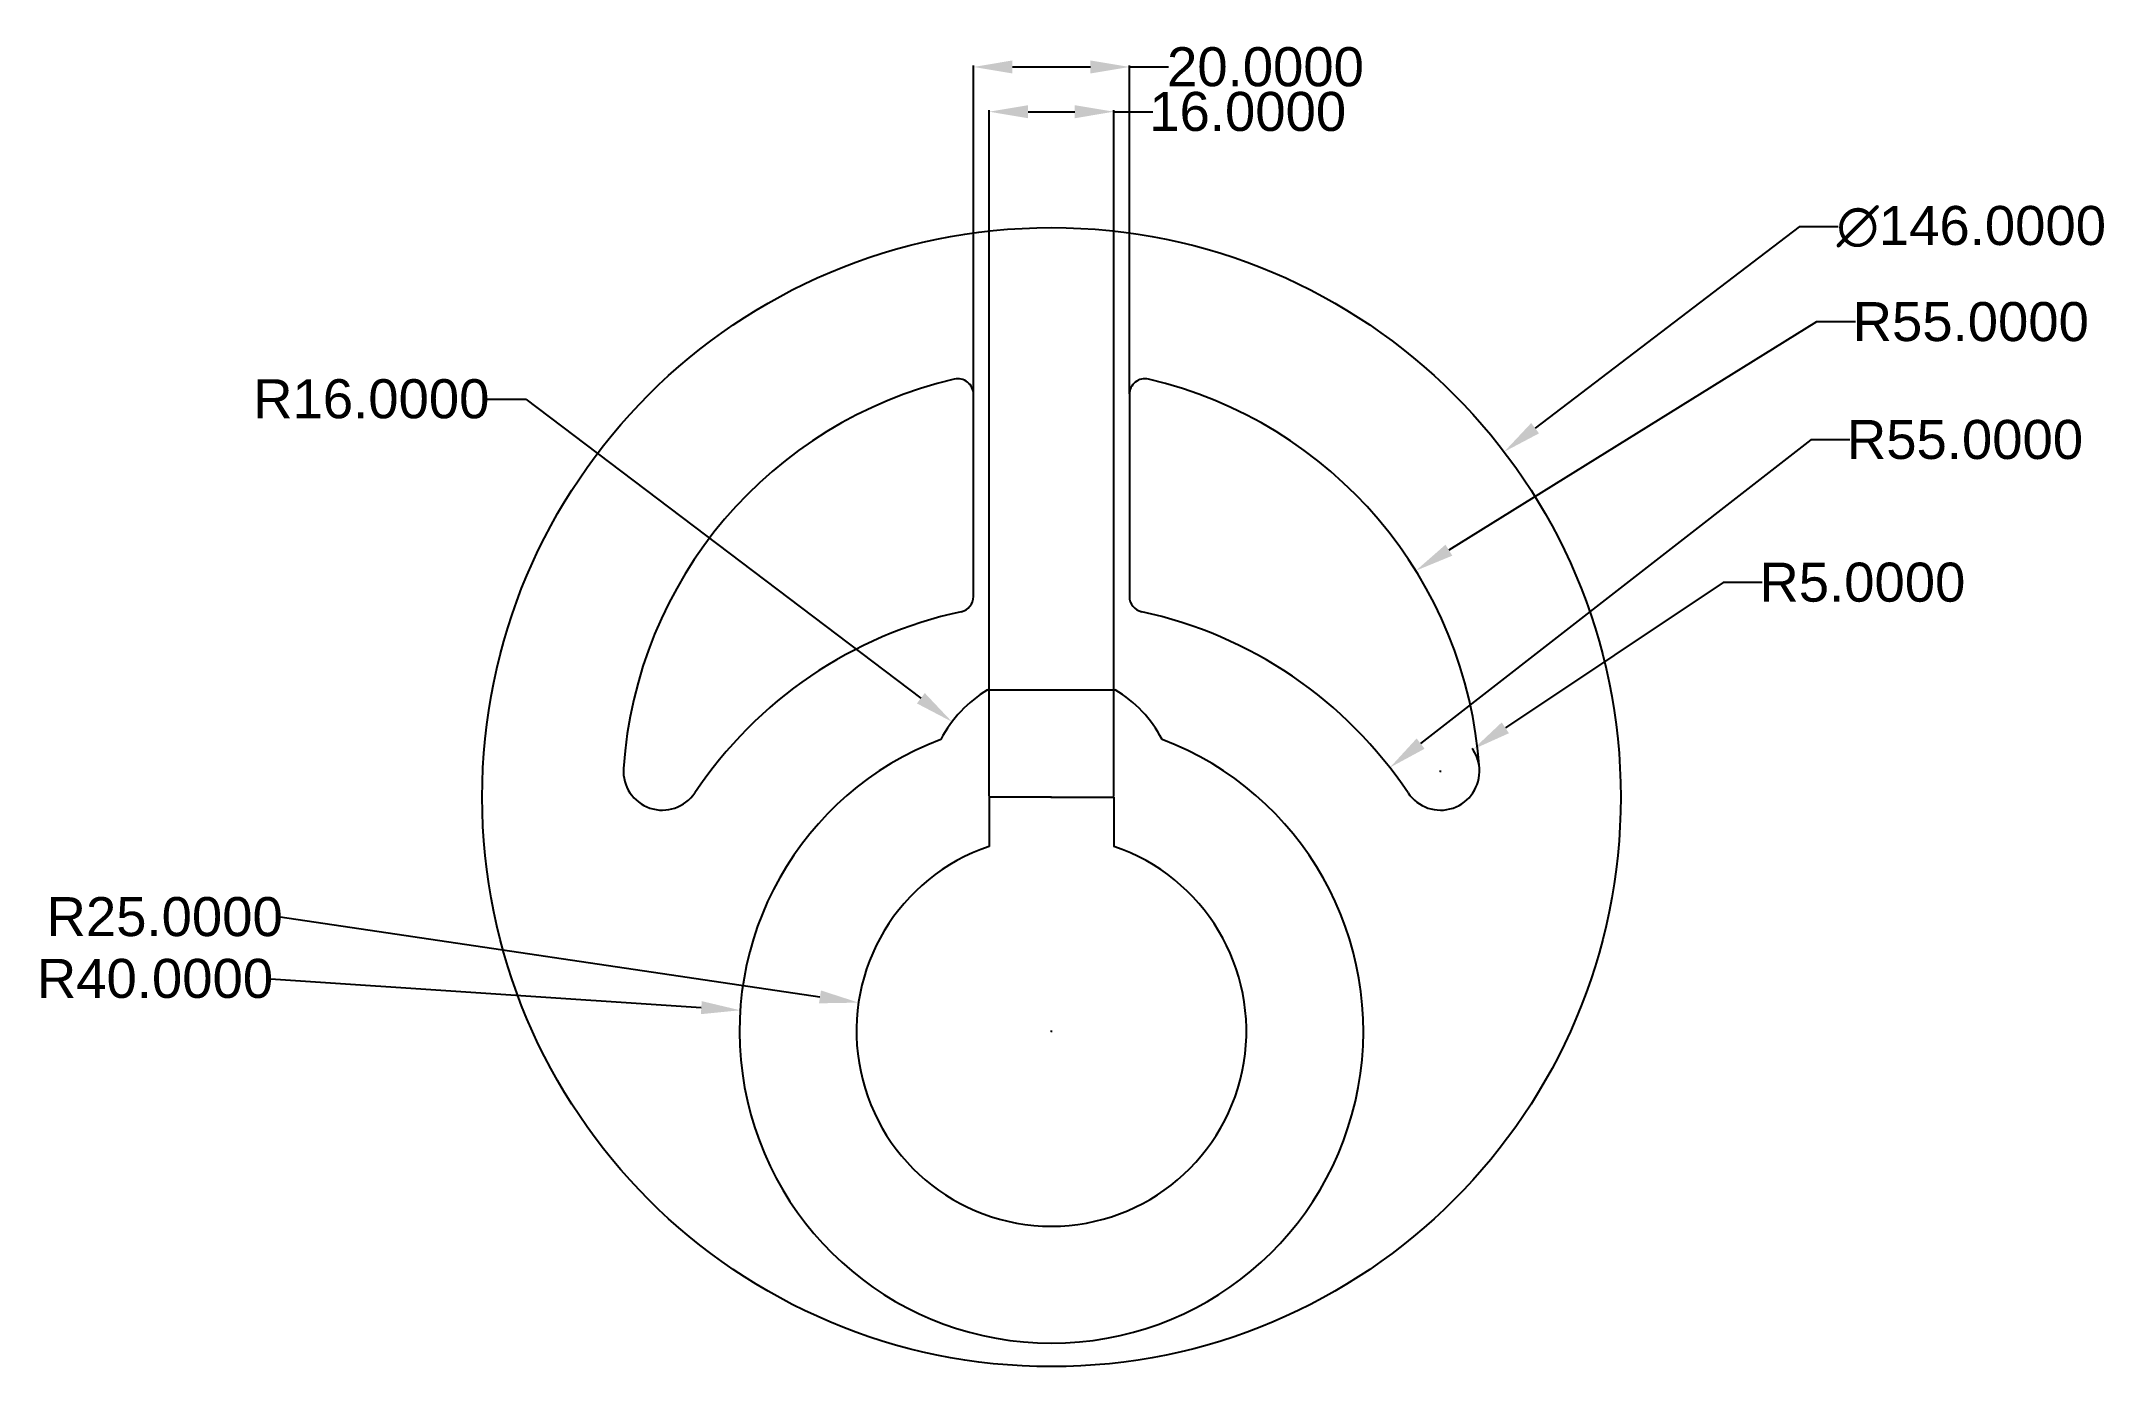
# Model space of a CAD drawing. Header units: inches. Extents: x -130 to 136, y -73 to 97.
import ezdxf

# ---------------------------------------------------------------- set-up
doc = ezdxf.new("R2010")
doc.units = ezdxf.units.IN
doc.header["$MEASUREMENT"] = 0
doc.styles.get("Standard").update_dxf_attribs({"font": 'arial.ttf'})
doc.dimstyles.get("Standard").update_dxf_attribs({"dimtxt": 5, "dimasz": 5, "dimexe": 0.18, "dimexo": 0.0625, "dimgap": 0.09, "dimtad": 0, "dimtih": 1, "dimtoh": 1, "dimdec": 4, "dimzin": 0, "dimdsep": 46, "dimtxsty": 'Standard', "dimcen": 0.09, "dimadec": 0, "dimazin": 0, "dimtfac": 1, "dimtdec": 4, "dimtofl": 0, "dimtmove": 0, "dimatfit": 3, "dimfxl": 1, "dimtolj": 1, "dimtzin": 0, "dimarcsym": 0})

# ---------------------------------------------------------------- blocks, each defined once
blk = doc.blocks.new('*D2')
at = {"color": 0, "lineweight": -2, "transparency": 16777216}
for p, q in [((95.9, 73.11), (62.03, 47.29)), ((100.9, 73.11), (95.9, 73.11)), ((-0.09, 0), (0.09, 0)), ((0, -0.09), (0, 0.09))]:
    blk.add_line(p, q, dxfattribs=at)
at = {"color": 0, "transparency": 16777216}
blk.add_solid([(61.52, 47.95), (62.53, 46.63), (58.05, 44.26)], dxfattribs=at)
at = {"layer": 'Defpoints', "color": 0, "transparency": 16777216}
for p in [(58.05, 44.26), (-58.05, -44.26)]:
    blk.add_point(p, dxfattribs=at)
at = {"color": 0, "transparency": 16777216, "insert": (117.96, 73.11), "char_height": 5, "attachment_point": 5}
blk.add_mtext('\\A1;∅146.0000', dxfattribs=at)
blk = doc.blocks.new('*D3')
at = {"color": 0, "lineweight": -2, "transparency": 16777216}
for p, q in [((98.09, 60.92), (50.97, 31.66)), ((103.09, 60.92), (98.09, 60.92)), ((-0.09, 0), (0.09, 0)), ((0, -0.09), (0, 0.09))]:
    blk.add_line(p, q, dxfattribs=at)
at = {"color": 0, "transparency": 16777216}
blk.add_solid([(50.53, 32.36), (51.41, 30.95), (46.72, 29.02)], dxfattribs=at)
at = {"layer": 'Defpoints', "color": 0, "transparency": 16777216}
for p in [(46.72, 29.02), (0, 0)]:
    blk.add_point(p, dxfattribs=at)
at = {"color": 0, "transparency": 16777216, "insert": (117.89, 60.92), "char_height": 5, "attachment_point": 5}
blk.add_mtext('\\A1;R55.0000', dxfattribs=at)
blk = doc.blocks.new('*D4')
at = {"color": 0, "lineweight": -2, "transparency": 16777216}
for p, q in [((97.36, 45.81), (47.34, 6.86)), ((102.36, 45.81), (97.36, 45.81)), ((-0.09, -30), (0.09, -30)), ((0, -30.09), (0, -29.91))]:
    blk.add_line(p, q, dxfattribs=at)
at = {"color": 0, "transparency": 16777216}
blk.add_solid([(46.83, 7.52), (47.85, 6.2), (43.4, 3.79)], dxfattribs=at)
at = {"layer": 'Defpoints', "color": 0, "transparency": 16777216}
for p in [(43.4, 3.79), (0, -30)]:
    blk.add_point(p, dxfattribs=at)
at = {"color": 0, "transparency": 16777216, "insert": (117.15, 45.81), "char_height": 5, "attachment_point": 5}
blk.add_mtext('\\A1;R55.0000', dxfattribs=at)
blk = doc.blocks.new('*D5')
at = {"color": 0, "lineweight": -2, "transparency": 16777216}
for p, q in [((86.14, 27.52), (58.21, 8.88)), ((91.14, 27.52), (86.14, 27.52)), ((49.8, 3.33), (49.98, 3.33)), ((49.89, 3.24), (49.89, 3.42))]:
    blk.add_line(p, q, dxfattribs=at)
blk.add_arc((49.89, 3.33), 5, 4.5388, 35.7763, dxfattribs=at)
at = {"color": 0, "transparency": 16777216}
blk.add_solid([(57.74, 9.58), (58.67, 8.19), (54.05, 6.11)], dxfattribs=at)
at = {"layer": 'Defpoints', "color": 0, "transparency": 16777216}
for p in [(54.05, 6.11), (49.89, 3.33)]:
    blk.add_point(p, dxfattribs=at)
at = {"color": 0, "transparency": 16777216, "insert": (103.99, 27.52), "char_height": 5, "attachment_point": 5}
blk.add_mtext('\\A1;R5.0000', dxfattribs=at)
blk = doc.blocks.new('*D6')
at = {"color": 0, "lineweight": -2, "transparency": 16777216}
for p, q in [((-10, 51.69), (-10, 93.77)), ((-5, 93.59), (5, 93.59)), ((10, 51.69), (10, 93.77)), ((10, 93.59), (15, 93.59))]:
    blk.add_line(p, q, dxfattribs=at)
at = {"color": 0, "transparency": 16777216}
for points in [[(-5, 94.43), (-5, 92.76), (-10, 93.59)], [(5, 94.43), (5, 92.76), (10, 93.59)]]:
    blk.add_solid(points, dxfattribs=at)
at = {"layer": 'Defpoints', "color": 0, "transparency": 16777216}
for p in [(10, 93.59), (-10, 51.62), (10, 51.62)]:
    blk.add_point(p, dxfattribs=at)
at = {"color": 0, "transparency": 16777216, "insert": (27.45, 93.59), "char_height": 5, "attachment_point": 5}
blk.add_mtext('\\A1;20.0000', dxfattribs=at)
blk = doc.blocks.new('*D7')
at = {"color": 0, "lineweight": -2, "transparency": 16777216}
for p, q in [((-72.41, 51.03), (-67.41, 51.03)), ((-67.41, 51.03), (-16.74, 12.67)), ((-0.09, 0), (0.09, 0)), ((0, -0.09), (0, 0.09))]:
    blk.add_line(p, q, dxfattribs=at)
at = {"color": 0, "transparency": 16777216}
blk.add_solid([(-16.24, 13.34), (-17.25, 12.01), (-12.76, 9.66)], dxfattribs=at)
at = {"layer": 'Defpoints', "color": 0, "transparency": 16777216}
for p in [(-12.76, 9.66), (0, 0)]:
    blk.add_point(p, dxfattribs=at)
at = {"color": 0, "transparency": 16777216, "insert": (-87.21, 51.03), "char_height": 5, "attachment_point": 5}
blk.add_mtext('\\A1;R16.0000', dxfattribs=at)
blk = doc.blocks.new('*D8')
at = {"color": 0, "lineweight": -2, "transparency": 16777216}
for p, q in [((-8, 0.06), (-8, 88.04)), ((-3, 87.86), (3, 87.86)), ((8, 0.06), (8, 88.04)), ((8, 87.86), (13, 87.86))]:
    blk.add_line(p, q, dxfattribs=at)
at = {"color": 0, "transparency": 16777216}
for points in [[(-3, 88.69), (-3, 87.02), (-8, 87.86)], [(3, 88.69), (3, 87.02), (8, 87.86)]]:
    blk.add_solid(points, dxfattribs=at)
at = {"layer": 'Defpoints', "color": 0, "transparency": 16777216}
for p in [(8, 87.86), (-8, 0), (8, 0)]:
    blk.add_point(p, dxfattribs=at)
at = {"color": 0, "transparency": 16777216, "insert": (25.17, 87.86), "char_height": 5, "attachment_point": 5}
blk.add_mtext('\\A1;16.0000', dxfattribs=at)
blk = doc.blocks.new('*D9')
at = {"color": 0, "lineweight": -2, "transparency": 16777216}
for p, q in [((-98.92, -15.35), (-29.68, -25.61)), ((-0.09, -30), (0.09, -30)), ((0, -30.09), (0, -29.91))]:
    blk.add_line(p, q, dxfattribs=at)
at = {"color": 0, "transparency": 16777216}
blk.add_solid([(-29.55, -24.78), (-29.8, -26.43), (-24.73, -26.34)], dxfattribs=at)
at = {"layer": 'Defpoints', "color": 0, "transparency": 16777216}
for p in [(-24.73, -26.34), (0, -30)]:
    blk.add_point(p, dxfattribs=at)
at = {"color": 0, "transparency": 16777216, "insert": (-113.71, -15.35), "char_height": 5, "attachment_point": 5}
blk.add_mtext('\\A1;R25.0000', dxfattribs=at)
blk = doc.blocks.new('*D10')
at = {"color": 0, "lineweight": -2, "transparency": 16777216}
for p, q in [((-100.16, -23.27), (-44.9, -26.98)), ((-0.09, -30), (0.09, -30)), ((0, -30.09), (0, -29.91))]:
    blk.add_line(p, q, dxfattribs=at)
at = {"color": 0, "transparency": 16777216}
blk.add_solid([(-44.84, -26.15), (-44.95, -27.82), (-39.91, -27.32)], dxfattribs=at)
at = {"layer": 'Defpoints', "color": 0, "transparency": 16777216}
for p in [(-39.91, -27.32), (0, -30)]:
    blk.add_point(p, dxfattribs=at)
at = {"color": 0, "transparency": 16777216, "insert": (-114.95, -23.27), "char_height": 5, "attachment_point": 5}
blk.add_mtext('\\A1;R40.0000', dxfattribs=at)

msp = doc.modelspace()

# ---------------------------------------------------------------- linework, layer by layer
for p, q in [((-10, 25.72253), (-10, 51.62364)), ((10, 51.62364), (10, 25.72253)), ((-8.19129, 13.74419), (8.19129, 13.74419)), ((0, 0), (-8, 0)), ((-8, 0), (-8, -6.31456)), ((0, 0), (-8, 0)), ((0, 0), (8, 0)), ((8, 0), (8, -6.31456))]:
    msp.add_line(p, q)
msp.add_circle((0, 0), 73)
for centre, radius, start, end in [((0, 0), 55, 103.0861048, 176.1774463), ((-12, 51.62364), 2, 0, 103.0861048), ((12, 51.62364), 2, 76.9138952, 180), ((0, 0), 55, 3.8225537, 76.9138952), ((-12, 25.72253), 2, 282.1531975, 360), ((12, 25.72253), 2, 180, 257.8468025), ((0, -30), 55, 102.1531975, 146.2510114), ((0, -30), 55, 33.7489886, 77.8468025), ((0, 0), 16, 120.794167, 152.451454), ((0, 0), 16, 27.548546, 59.205833), ((0, -30), 40, 110.771855, 69.228145), ((-49.88877, 3.33333), 5, 176.1774463, 326.2510114), ((49.88877, 3.33333), 5, 213.7489886, 3.8225537), ((0, -30), 25, 108.6629249, 71.3370751)]:
    msp.add_arc(centre, radius, start, end)

# ---------------------------------------------------------------- dimensions: what is measured, and where the dimension line sits
dim = msp.add_linear_dim(base=(10, 93.59377), p1=(-10, 51.62364), p2=(10, 51.62364), angle=180, dimstyle='Standard')
dim.commit()
dim.dimension.update_dxf_attribs({"geometry": '*D6', "text_midpoint": (27.44505, 93.59377)})
dim = msp.add_linear_dim(base=(8, 87.85762), p1=(-8, 0), p2=(8, 0), dimstyle='Standard')
dim.commit()
dim.dimension.update_dxf_attribs({"geometry": '*D8', "text_midpoint": (25.16708, 87.85762)})
dim = msp.add_diameter_dim_2p(p1=(-58.05203, -44.26016), p2=(58.05203, 44.26016), dimstyle='Standard')
dim.commit()
dim.dimension.update_dxf_attribs({"geometry": '*D2', "text_midpoint": (117.96055, 73.11309), "dimtype": 163})
for center, mpoint, picture, middle in [((0, 0), (46.72219, 29.01787), '*D3', (117.8869, 60.9222)), ((0, 0), (-12.75712, 9.65691), '*D7', (-87.20638, 51.02924)), ((0, -30), (43.39684, 3.78927), '*D4', (117.15486, 45.80551)), ((49.88877, 3.33333), (54.04787, 6.10855), '*D5', (103.9878, 27.51918)), ((0, -30), (-24.73029, -26.33768), '*D9', (-98.91971, -15.35094)), ((0, -30), (-39.91003, -27.3187), '*D10', (-100.15822, -23.27102))]:
    dim = msp.add_radius_dim(center=center, mpoint=mpoint, dimstyle='Standard')
    dim.commit()
    dim.dimension.update_dxf_attribs({"geometry": picture, "text_midpoint": middle, "dimtype": 164})

doc.saveas('drawing.dxf')
